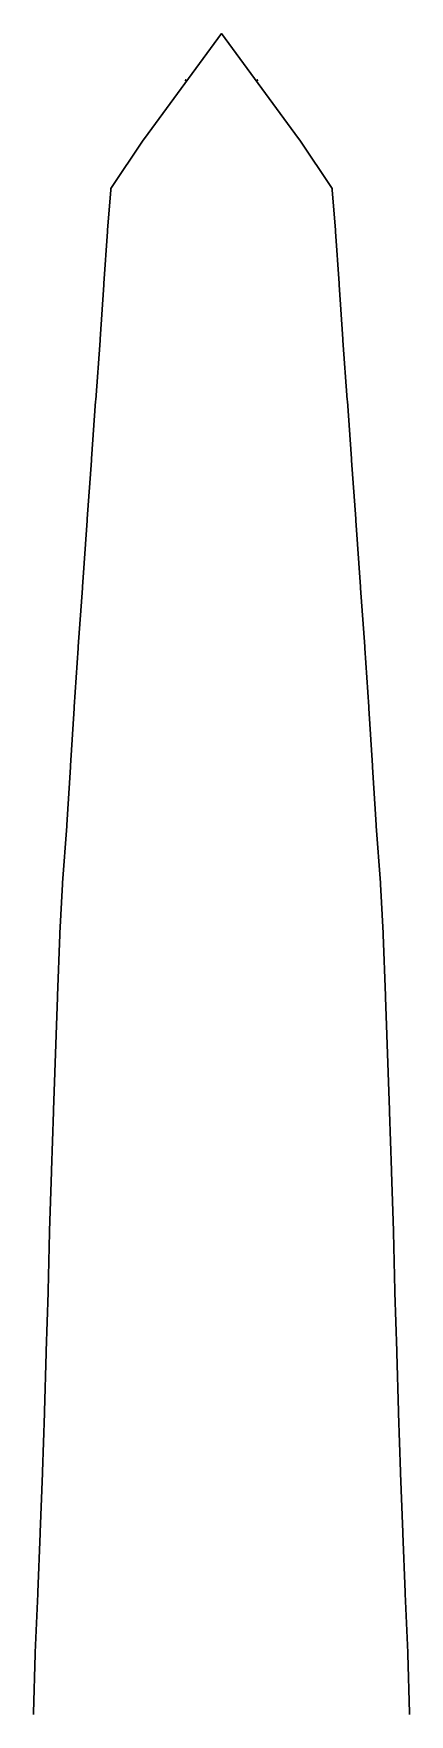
# Model space of a CAD drawing. Extents: x -5 to 5, y -54 to 54.
# Drawn here: x -4.95 to 4.95, y 9.88 to 54.22 of the extents above; entities that cross this region are included whole.
import ezdxf

# ---------------------------------------------------------------- set-up
doc = ezdxf.new("R2010")
doc.units = 0
doc.layers.add('RAILINGS', color=6, linetype='CONTINUOUS')

msp = doc.modelspace()

# ---------------------------------------------------------------- linework, layer by layer
at = {"layer": 'RAILINGS'}
for points in [[(-2.03, 51.45, 6.9), (-2.03, 51.45, 6.94), (0, 54.22, 6.94), (0, 54.22, 6.9)], [(0, 54.22, 6.9), (0, 54.22, 6.94), (-2.03, 51.45, 6.94), (-2.03, 51.45, 6.9)], [(0, 54.22, 6.49), (0, 54.22, 6.53), (-2.03, 51.45, 6.53), (-2.03, 51.45, 6.49)], [(-2.03, 51.45, 6.49), (-2.03, 51.45, 6.53), (0, 54.22, 6.53), (0, 54.22, 6.49)], [(2.03, 51.45, 6.49), (2.03, 51.45, 6.53), (0, 54.22, 6.53), (0, 54.22, 6.49)], [(0, 54.22, 6.49), (0, 54.22, 6.53), (2.03, 51.45, 6.53), (2.03, 51.45, 6.49)], [(0, 54.22, 6.9), (0, 54.22, 6.94), (2.03, 51.45, 6.94), (2.03, 51.45, 6.9)], [(2.03, 51.45, 6.9), (2.03, 51.45, 6.94), (0, 54.22, 6.94), (0, 54.22, 6.9)], [(-0.96, 52.97, 6.94), (-0.93, 53.01, 6.94), (-0.93, 53.01, 6.02), (-0.96, 52.97, 6.02)], [(-0.96, 52.97, 6.02), (-0.93, 53.01, 6.02), (-0.93, 53.01, 6.94), (-0.96, 52.97, 6.94)], [(0.96, 52.97, 6.94), (0.93, 53.01, 6.94), (0.93, 53.01, 6.02), (0.96, 52.97, 6.02)], [(0.96, 52.97, 6.02), (0.93, 53.01, 6.02), (0.93, 53.01, 6.94), (0.96, 52.97, 6.94)], [(-2.06, 51.41, 5.84), (-2.03, 51.45, 5.85), (-2.03, 51.45, 6.94), (-2.06, 51.41, 6.94)], [(-2.06, 51.41, 6.94), (-2.03, 51.45, 6.94), (-2.03, 51.45, 5.85), (-2.06, 51.41, 5.84)], [(2.06, 51.41, 5.84), (2.03, 51.45, 5.85), (2.03, 51.45, 6.94), (2.06, 51.41, 6.94)], [(2.06, 51.41, 6.94), (2.03, 51.45, 6.94), (2.03, 51.45, 5.85), (2.06, 51.41, 5.84)], [(-2.06, 51.41, 6.9), (-2.06, 51.41, 6.94), (-2.92, 50.13, 6.88), (-2.92, 50.13, 6.84)], [(-2.92, 50.13, 6.84), (-2.92, 50.13, 6.88), (-2.06, 51.41, 6.94), (-2.06, 51.41, 6.9)], [(-2.06, 51.41, 6.49), (-2.06, 51.41, 6.53), (-2.92, 50.13, 6.47), (-2.92, 50.13, 6.43)], [(-2.92, 50.13, 6.43), (-2.92, 50.13, 6.47), (-2.06, 51.41, 6.53), (-2.06, 51.41, 6.49)], [(2.92, 50.13, 6.43), (2.92, 50.13, 6.47), (2.06, 51.41, 6.53), (2.06, 51.41, 6.49)], [(2.06, 51.41, 6.49), (2.06, 51.41, 6.53), (2.92, 50.13, 6.47), (2.92, 50.13, 6.43)], [(2.06, 51.41, 6.9), (2.06, 51.41, 6.94), (2.92, 50.13, 6.88), (2.92, 50.13, 6.84)], [(2.92, 50.13, 6.84), (2.92, 50.13, 6.88), (2.06, 51.41, 6.94), (2.06, 51.41, 6.9)], [(-2.92, 50.09, 5.7), (-2.92, 50.13, 5.7), (-2.92, 50.13, 6.88), (-2.92, 50.09, 6.88)], [(-2.92, 50.09, 6.88), (-2.92, 50.13, 6.88), (-2.92, 50.13, 5.7), (-2.92, 50.09, 5.7)], [(2.92, 50.09, 6.88), (2.92, 50.13, 6.88), (2.92, 50.13, 5.7), (2.92, 50.09, 5.7)], [(2.92, 50.09, 5.7), (2.92, 50.13, 5.7), (2.92, 50.13, 6.88), (2.92, 50.09, 6.88)], [(-2.92, 50.09, 6.84), (-2.92, 50.09, 6.88), (-3, 49.04, 6.82), (-3, 49.04, 6.78)], [(-3, 49.04, 6.78), (-3, 49.04, 6.82), (-2.92, 50.09, 6.88), (-2.92, 50.09, 6.84)], [(-3, 49.04, 6.37), (-3, 49.04, 6.41), (-2.92, 50.09, 6.47), (-2.92, 50.09, 6.43)], [(-2.92, 50.09, 6.43), (-2.92, 50.09, 6.47), (-3, 49.04, 6.41), (-3, 49.04, 6.37)], [(2.92, 50.09, 6.43), (2.92, 50.09, 6.47), (3, 49.04, 6.41), (3, 49.04, 6.37)], [(3, 49.04, 6.37), (3, 49.04, 6.41), (2.92, 50.09, 6.47), (2.92, 50.09, 6.43)], [(3, 49.04, 6.78), (3, 49.04, 6.82), (2.92, 50.09, 6.88), (2.92, 50.09, 6.84)], [(2.92, 50.09, 6.84), (2.92, 50.09, 6.88), (3, 49.04, 6.82), (3, 49.04, 6.78)], [(-3, 49, 6.78), (-3, 49, 6.82), (-3.1, 47.63, 6.77), (-3.1, 47.63, 6.72)], [(-3.1, 47.63, 6.72), (-3.1, 47.63, 6.77), (-3, 49, 6.82), (-3, 49, 6.78)], [(-3, 49, 6.37), (-3, 49, 6.41), (-3.1, 47.63, 6.36), (-3.1, 47.63, 6.31)], [(-3.1, 47.63, 6.31), (-3.1, 47.63, 6.36), (-3, 49, 6.41), (-3, 49, 6.37)], [(-3, 49, 5.64), (-3, 49.04, 5.64), (-3, 49.04, 6.82), (-3, 49, 6.82)], [(-3, 49, 6.82), (-3, 49.04, 6.82), (-3, 49.04, 5.64), (-3, 49, 5.64)], [(3, 49, 6.82), (3, 49.04, 6.82), (3, 49.04, 5.64), (3, 49, 5.64)], [(3, 49, 5.64), (3, 49.04, 5.64), (3, 49.04, 6.82), (3, 49, 6.82)], [(3.1, 47.63, 6.31), (3.1, 47.63, 6.36), (3, 49, 6.41), (3, 49, 6.37)], [(3, 49, 6.37), (3, 49, 6.41), (3.1, 47.63, 6.36), (3.1, 47.63, 6.31)], [(3, 49, 6.78), (3, 49, 6.82), (3.1, 47.63, 6.77), (3.1, 47.63, 6.72)], [(3.1, 47.63, 6.72), (3.1, 47.63, 6.77), (3, 49, 6.82), (3, 49, 6.78)], [(-3.2, 46.16, 6.66), (-3.2, 46.16, 6.7), (-3.1, 47.59, 6.77), (-3.1, 47.59, 6.72)], [(-3.1, 47.59, 6.72), (-3.1, 47.59, 6.77), (-3.2, 46.16, 6.7), (-3.2, 46.16, 6.66)], [(-3.2, 46.16, 6.25), (-3.2, 46.16, 6.29), (-3.1, 47.59, 6.36), (-3.1, 47.59, 6.31)], [(-3.1, 47.59, 6.31), (-3.1, 47.59, 6.36), (-3.2, 46.16, 6.29), (-3.2, 46.16, 6.25)], [(-3.1, 47.59, 5.66), (-3.1, 47.63, 5.66), (-3.1, 47.63, 6.77), (-3.1, 47.59, 6.77)], [(-3.1, 47.59, 6.77), (-3.1, 47.63, 6.77), (-3.1, 47.63, 5.66), (-3.1, 47.59, 5.66)], [(3.1, 47.59, 6.77), (3.1, 47.63, 6.77), (3.1, 47.63, 5.66), (3.1, 47.59, 5.66)], [(3.1, 47.59, 5.66), (3.1, 47.63, 5.66), (3.1, 47.63, 6.77), (3.1, 47.59, 6.77)], [(3.1, 47.59, 6.31), (3.1, 47.59, 6.36), (3.2, 46.16, 6.29), (3.2, 46.16, 6.25)], [(3.2, 46.16, 6.25), (3.2, 46.16, 6.29), (3.1, 47.59, 6.36), (3.1, 47.59, 6.31)], [(3.2, 46.16, 6.66), (3.2, 46.16, 6.7), (3.1, 47.59, 6.77), (3.1, 47.59, 6.72)], [(3.1, 47.59, 6.72), (3.1, 47.59, 6.77), (3.2, 46.16, 6.7), (3.2, 46.16, 6.66)], [(-3.2, 46.12, 6.66), (-3.2, 46.12, 6.7), (-3.31, 44.56, 6.64), (-3.31, 44.56, 6.6)], [(-3.31, 44.56, 6.6), (-3.31, 44.56, 6.64), (-3.2, 46.12, 6.7), (-3.2, 46.12, 6.66)], [(-3.31, 44.56, 6.19), (-3.31, 44.56, 6.23), (-3.2, 46.12, 6.29), (-3.2, 46.12, 6.25)], [(-3.2, 46.12, 6.25), (-3.2, 46.12, 6.29), (-3.31, 44.56, 6.23), (-3.31, 44.56, 6.19)], [(-3.2, 46.12, 5.63), (-3.2, 46.16, 5.63), (-3.2, 46.16, 6.7), (-3.2, 46.12, 6.7)], [(-3.2, 46.12, 6.7), (-3.2, 46.16, 6.7), (-3.2, 46.16, 5.63), (-3.2, 46.12, 5.63)], [(3.2, 46.12, 6.7), (3.2, 46.16, 6.7), (3.2, 46.16, 5.63), (3.2, 46.12, 5.63)], [(3.2, 46.12, 5.63), (3.2, 46.16, 5.63), (3.2, 46.16, 6.7), (3.2, 46.12, 6.7)], [(3.2, 46.12, 6.25), (3.2, 46.12, 6.29), (3.31, 44.56, 6.23), (3.31, 44.56, 6.19)], [(3.31, 44.56, 6.19), (3.31, 44.56, 6.23), (3.2, 46.12, 6.29), (3.2, 46.12, 6.25)], [(3.31, 44.56, 6.6), (3.31, 44.56, 6.64), (3.2, 46.12, 6.7), (3.2, 46.12, 6.66)], [(3.2, 46.12, 6.66), (3.2, 46.12, 6.7), (3.31, 44.56, 6.64), (3.31, 44.56, 6.6)], [(-3.32, 44.52, 6.6), (-3.32, 44.52, 6.64), (-3.43, 43, 6.59), (-3.43, 43, 6.55)], [(-3.43, 43, 6.55), (-3.43, 43, 6.59), (-3.32, 44.52, 6.64), (-3.32, 44.52, 6.6)], [(-3.32, 44.52, 6.19), (-3.32, 44.52, 6.23), (-3.43, 43, 6.18), (-3.43, 43, 6.14)], [(-3.43, 43, 6.14), (-3.43, 43, 6.18), (-3.32, 44.52, 6.23), (-3.32, 44.52, 6.19)], [(-3.32, 44.52, 5.6), (-3.31, 44.56, 5.6), (-3.31, 44.56, 6.64), (-3.32, 44.52, 6.64)], [(-3.32, 44.52, 6.64), (-3.31, 44.56, 6.64), (-3.31, 44.56, 5.6), (-3.32, 44.52, 5.6)], [(3.32, 44.52, 6.64), (3.31, 44.56, 6.64), (3.31, 44.56, 5.6), (3.32, 44.52, 5.6)], [(3.32, 44.52, 5.6), (3.31, 44.56, 5.6), (3.31, 44.56, 6.64), (3.32, 44.52, 6.64)], [(3.43, 43, 6.14), (3.43, 43, 6.18), (3.32, 44.52, 6.23), (3.32, 44.52, 6.19)], [(3.32, 44.52, 6.19), (3.32, 44.52, 6.23), (3.43, 43, 6.18), (3.43, 43, 6.14)], [(3.32, 44.52, 6.6), (3.32, 44.52, 6.64), (3.43, 43, 6.59), (3.43, 43, 6.55)], [(3.43, 43, 6.55), (3.43, 43, 6.59), (3.32, 44.52, 6.64), (3.32, 44.52, 6.6)], [(-3.54, 41.42, 6.51), (-3.54, 41.42, 6.55), (-3.43, 42.96, 6.59), (-3.43, 42.96, 6.55)], [(-3.43, 42.96, 6.55), (-3.43, 42.96, 6.59), (-3.54, 41.42, 6.55), (-3.54, 41.42, 6.51)], [(-3.54, 41.42, 6.1), (-3.54, 41.42, 6.14), (-3.43, 42.96, 6.18), (-3.43, 42.96, 6.14)], [(-3.43, 42.96, 6.14), (-3.43, 42.96, 6.18), (-3.54, 41.42, 6.14), (-3.54, 41.42, 6.1)], [(-3.43, 42.96, 5.57), (-3.43, 43, 5.57), (-3.43, 43, 6.59), (-3.43, 42.96, 6.59)], [(-3.43, 42.96, 6.59), (-3.43, 43, 6.59), (-3.43, 43, 5.57), (-3.43, 42.96, 5.57)], [(3.43, 42.96, 5.57), (3.43, 43, 5.57), (3.43, 43, 6.59), (3.43, 42.96, 6.59)], [(3.43, 42.96, 6.59), (3.43, 43, 6.59), (3.43, 43, 5.57), (3.43, 42.96, 5.57)], [(3.43, 42.96, 6.14), (3.43, 42.96, 6.18), (3.54, 41.42, 6.14), (3.54, 41.42, 6.1)], [(3.54, 41.42, 6.1), (3.54, 41.42, 6.14), (3.43, 42.96, 6.18), (3.43, 42.96, 6.14)], [(3.54, 41.42, 6.51), (3.54, 41.42, 6.55), (3.43, 42.96, 6.59), (3.43, 42.96, 6.55)], [(3.43, 42.96, 6.55), (3.43, 42.96, 6.59), (3.54, 41.42, 6.55), (3.54, 41.42, 6.51)], [(-3.54, 41.38, 6.51), (-3.54, 41.38, 6.55), (-3.66, 39.63, 6.49), (-3.66, 39.63, 6.45)], [(-3.66, 39.63, 6.45), (-3.66, 39.63, 6.49), (-3.54, 41.38, 6.55), (-3.54, 41.38, 6.51)], [(-3.66, 39.63, 6.04), (-3.66, 39.63, 6.08), (-3.54, 41.38, 6.14), (-3.54, 41.38, 6.1)], [(-3.54, 41.38, 6.1), (-3.54, 41.38, 6.14), (-3.66, 39.63, 6.08), (-3.66, 39.63, 6.04)], [(-3.54, 41.38, 6.55), (-3.54, 41.42, 6.55), (-3.54, 41.42, 5.54), (-3.54, 41.38, 5.54)], [(-3.54, 41.38, 5.54), (-3.54, 41.42, 5.54), (-3.54, 41.42, 6.55), (-3.54, 41.38, 6.55)], [(3.54, 41.38, 6.55), (3.54, 41.42, 6.55), (3.54, 41.42, 5.54), (3.54, 41.38, 5.54)], [(3.54, 41.38, 5.54), (3.54, 41.42, 5.54), (3.54, 41.42, 6.55), (3.54, 41.38, 6.55)], [(3.54, 41.38, 6.1), (3.54, 41.38, 6.14), (3.66, 39.63, 6.08), (3.66, 39.63, 6.04)], [(3.66, 39.63, 6.04), (3.66, 39.63, 6.08), (3.54, 41.38, 6.14), (3.54, 41.38, 6.1)], [(3.66, 39.63, 6.45), (3.66, 39.63, 6.49), (3.54, 41.38, 6.55), (3.54, 41.38, 6.51)], [(3.54, 41.38, 6.51), (3.54, 41.38, 6.55), (3.66, 39.63, 6.49), (3.66, 39.63, 6.45)], [(-3.66, 39.59, 6.45), (-3.66, 39.59, 6.49), (-3.78, 38.05, 6.44), (-3.78, 38.05, 6.4)], [(-3.78, 38.05, 6.4), (-3.78, 38.05, 6.44), (-3.66, 39.59, 6.49), (-3.66, 39.59, 6.45)], [(-3.66, 39.59, 6.04), (-3.66, 39.59, 6.08), (-3.78, 38.05, 6.03), (-3.78, 38.05, 5.99)], [(-3.78, 38.05, 5.99), (-3.78, 38.05, 6.03), (-3.66, 39.59, 6.08), (-3.66, 39.59, 6.04)], [(-3.66, 39.59, 5.51), (-3.66, 39.63, 5.51), (-3.66, 39.63, 6.49), (-3.66, 39.59, 6.49)], [(-3.66, 39.59, 6.49), (-3.66, 39.63, 6.49), (-3.66, 39.63, 5.51), (-3.66, 39.59, 5.51)], [(3.66, 39.59, 5.51), (3.66, 39.63, 5.51), (3.66, 39.63, 6.49), (3.66, 39.59, 6.49)], [(3.66, 39.59, 6.49), (3.66, 39.63, 6.49), (3.66, 39.63, 5.51), (3.66, 39.59, 5.51)], [(3.78, 38.05, 5.99), (3.78, 38.05, 6.03), (3.66, 39.59, 6.08), (3.66, 39.59, 6.04)], [(3.66, 39.59, 6.04), (3.66, 39.59, 6.08), (3.78, 38.05, 6.03), (3.78, 38.05, 5.99)], [(3.66, 39.59, 6.45), (3.66, 39.59, 6.49), (3.78, 38.05, 6.44), (3.78, 38.05, 6.4)], [(3.78, 38.05, 6.4), (3.78, 38.05, 6.44), (3.66, 39.59, 6.49), (3.66, 39.59, 6.45)], [(-3.88, 36.46, 6.33), (-3.88, 36.46, 6.37), (-3.78, 38.01, 6.44), (-3.78, 38.01, 6.4)], [(-3.78, 38.01, 6.4), (-3.78, 38.01, 6.44), (-3.88, 36.46, 6.37), (-3.88, 36.46, 6.33)], [(-3.88, 36.46, 5.92), (-3.88, 36.46, 5.96), (-3.78, 38.01, 6.03), (-3.78, 38.01, 5.99)], [(-3.78, 38.01, 5.99), (-3.78, 38.01, 6.03), (-3.88, 36.46, 5.96), (-3.88, 36.46, 5.92)], [(-3.78, 38.01, 6.44), (-3.78, 38.05, 6.44), (-3.78, 38.05, 5.48), (-3.78, 38.01, 5.48)], [(-3.78, 38.01, 5.48), (-3.78, 38.05, 5.48), (-3.78, 38.05, 6.44), (-3.78, 38.01, 6.44)], [(3.78, 38.01, 6.44), (3.78, 38.05, 6.44), (3.78, 38.05, 5.48), (3.78, 38.01, 5.48)], [(3.78, 38.01, 5.48), (3.78, 38.05, 5.48), (3.78, 38.05, 6.44), (3.78, 38.01, 6.44)], [(3.78, 38.01, 5.99), (3.78, 38.01, 6.03), (3.88, 36.46, 5.96), (3.88, 36.46, 5.92)], [(3.88, 36.46, 5.92), (3.88, 36.46, 5.96), (3.78, 38.01, 6.03), (3.78, 38.01, 5.99)], [(3.88, 36.46, 6.33), (3.88, 36.46, 6.37), (3.78, 38.01, 6.44), (3.78, 38.01, 6.4)], [(3.78, 38.01, 6.4), (3.78, 38.01, 6.44), (3.88, 36.46, 6.37), (3.88, 36.46, 6.33)], [(-3.88, 36.42, 6.33), (-3.88, 36.42, 6.37), (-3.98, 34.91, 6.34), (-3.98, 34.91, 6.3)], [(-3.98, 34.91, 6.3), (-3.98, 34.91, 6.34), (-3.88, 36.42, 6.37), (-3.88, 36.42, 6.33)], [(-3.98, 34.91, 5.89), (-3.98, 34.91, 5.93), (-3.88, 36.42, 5.96), (-3.88, 36.42, 5.92)], [(-3.88, 36.42, 5.92), (-3.88, 36.42, 5.96), (-3.98, 34.91, 5.93), (-3.98, 34.91, 5.89)], [(-3.88, 36.42, 5.45), (-3.88, 36.46, 5.45), (-3.88, 36.46, 6.37), (-3.88, 36.42, 6.37)], [(-3.88, 36.42, 6.37), (-3.88, 36.46, 6.37), (-3.88, 36.46, 5.45), (-3.88, 36.42, 5.45)], [(3.88, 36.42, 5.45), (3.88, 36.46, 5.45), (3.88, 36.46, 6.37), (3.88, 36.42, 6.37)], [(3.88, 36.42, 6.37), (3.88, 36.46, 6.37), (3.88, 36.46, 5.45), (3.88, 36.42, 5.45)], [(3.88, 36.42, 5.92), (3.88, 36.42, 5.96), (3.98, 34.91, 5.93), (3.98, 34.91, 5.89)], [(3.98, 34.91, 5.89), (3.98, 34.91, 5.93), (3.88, 36.42, 5.96), (3.88, 36.42, 5.92)], [(3.98, 34.91, 6.3), (3.98, 34.91, 6.34), (3.88, 36.42, 6.37), (3.88, 36.42, 6.33)], [(3.88, 36.42, 6.33), (3.88, 36.42, 6.37), (3.98, 34.91, 6.34), (3.98, 34.91, 6.3)], [(-3.98, 34.87, 6.3), (-3.98, 34.87, 6.34), (-4.08, 33.35, 6.29), (-4.08, 33.35, 6.25)], [(-4.08, 33.35, 6.25), (-4.08, 33.35, 6.29), (-3.98, 34.87, 6.34), (-3.98, 34.87, 6.3)], [(-4.08, 33.35, 5.84), (-4.08, 33.35, 5.88), (-3.98, 34.87, 5.93), (-3.98, 34.87, 5.89)], [(-3.98, 34.87, 5.89), (-3.98, 34.87, 5.93), (-4.08, 33.35, 5.88), (-4.08, 33.35, 5.84)], [(-3.98, 34.87, 6.34), (-3.98, 34.91, 6.34), (-3.98, 34.91, 5.41), (-3.98, 34.87, 5.41)], [(-3.98, 34.87, 5.41), (-3.98, 34.91, 5.41), (-3.98, 34.91, 6.34), (-3.98, 34.87, 6.34)], [(3.98, 34.87, 5.41), (3.98, 34.91, 5.41), (3.98, 34.91, 6.34), (3.98, 34.87, 6.34)], [(3.98, 34.87, 6.34), (3.98, 34.91, 6.34), (3.98, 34.91, 5.41), (3.98, 34.87, 5.41)], [(3.98, 34.87, 5.89), (3.98, 34.87, 5.93), (4.08, 33.35, 5.88), (4.08, 33.35, 5.84)], [(4.08, 33.35, 5.84), (4.08, 33.35, 5.88), (3.98, 34.87, 5.93), (3.98, 34.87, 5.89)], [(4.08, 33.35, 6.25), (4.08, 33.35, 6.29), (3.98, 34.87, 6.34), (3.98, 34.87, 6.3)], [(3.98, 34.87, 6.3), (3.98, 34.87, 6.34), (4.08, 33.35, 6.29), (4.08, 33.35, 6.25)], [(-4.19, 31.82, 6.22), (-4.19, 31.82, 6.26), (-4.08, 33.31, 6.29), (-4.08, 33.31, 6.25)], [(-4.08, 33.31, 6.25), (-4.08, 33.31, 6.29), (-4.19, 31.82, 6.26), (-4.19, 31.82, 6.22)], [(-4.19, 31.82, 5.81), (-4.19, 31.82, 5.85), (-4.08, 33.31, 5.88), (-4.08, 33.31, 5.84)], [(-4.08, 33.31, 5.84), (-4.08, 33.31, 5.88), (-4.19, 31.82, 5.85), (-4.19, 31.82, 5.81)], [(-4.08, 33.31, 5.37), (-4.08, 33.35, 5.37), (-4.08, 33.35, 6.29), (-4.08, 33.31, 6.29)], [(-4.08, 33.31, 6.29), (-4.08, 33.35, 6.29), (-4.08, 33.35, 5.37), (-4.08, 33.31, 5.37)], [(4.08, 33.31, 6.29), (4.08, 33.35, 6.29), (4.08, 33.35, 5.37), (4.08, 33.31, 5.37)], [(4.08, 33.31, 5.37), (4.08, 33.35, 5.37), (4.08, 33.35, 6.29), (4.08, 33.31, 6.29)], [(4.08, 33.31, 5.84), (4.08, 33.31, 5.88), (4.19, 31.82, 5.85), (4.19, 31.82, 5.81)], [(4.19, 31.82, 5.81), (4.19, 31.82, 5.85), (4.08, 33.31, 5.88), (4.08, 33.31, 5.84)], [(4.19, 31.82, 6.22), (4.19, 31.82, 6.26), (4.08, 33.31, 6.29), (4.08, 33.31, 6.25)], [(4.08, 33.31, 6.25), (4.08, 33.31, 6.29), (4.19, 31.82, 6.26), (4.19, 31.82, 6.22)], [(-4.19, 31.78, 6.22), (-4.19, 31.78, 6.26), (-4.26, 30.49, 6.21), (-4.26, 30.49, 6.17)], [(-4.26, 30.49, 6.17), (-4.26, 30.49, 6.21), (-4.19, 31.78, 6.26), (-4.19, 31.78, 6.22)], [(-4.19, 31.78, 5.81), (-4.19, 31.78, 5.85), (-4.26, 30.49, 5.8), (-4.26, 30.49, 5.76)], [(-4.26, 30.49, 5.76), (-4.26, 30.49, 5.8), (-4.19, 31.78, 5.85), (-4.19, 31.78, 5.81)], [(-4.19, 31.78, 5.34), (-4.19, 31.82, 5.34), (-4.19, 31.82, 6.26), (-4.19, 31.78, 6.26)], [(-4.19, 31.78, 6.26), (-4.19, 31.82, 6.26), (-4.19, 31.82, 5.34), (-4.19, 31.78, 5.34)], [(4.19, 31.78, 6.26), (4.19, 31.82, 6.26), (4.19, 31.82, 5.34), (4.19, 31.78, 5.34)], [(4.19, 31.78, 5.34), (4.19, 31.82, 5.34), (4.19, 31.82, 6.26), (4.19, 31.78, 6.26)], [(4.26, 30.49, 5.76), (4.26, 30.49, 5.8), (4.19, 31.78, 5.85), (4.19, 31.78, 5.81)], [(4.19, 31.78, 5.81), (4.19, 31.78, 5.85), (4.26, 30.49, 5.8), (4.26, 30.49, 5.76)], [(4.19, 31.78, 6.22), (4.19, 31.78, 6.26), (4.26, 30.49, 6.21), (4.26, 30.49, 6.17)], [(4.26, 30.49, 6.17), (4.26, 30.49, 6.21), (4.19, 31.78, 6.26), (4.19, 31.78, 6.22)], [(-4.32, 28.84, 6.14), (-4.32, 28.84, 6.18), (-4.26, 30.45, 6.21), (-4.26, 30.45, 6.17)], [(-4.26, 30.45, 6.17), (-4.26, 30.45, 6.21), (-4.32, 28.84, 6.18), (-4.32, 28.84, 6.14)], [(-4.32, 28.84, 5.73), (-4.32, 28.84, 5.77), (-4.26, 30.45, 5.8), (-4.26, 30.45, 5.76)], [(-4.26, 30.45, 5.76), (-4.26, 30.45, 5.8), (-4.32, 28.84, 5.77), (-4.32, 28.84, 5.73)], [(-4.26, 30.45, 5.31), (-4.26, 30.49, 5.31), (-4.26, 30.49, 6.21), (-4.26, 30.45, 6.21)], [(-4.26, 30.45, 6.21), (-4.26, 30.49, 6.21), (-4.26, 30.49, 5.31), (-4.26, 30.45, 5.31)], [(4.26, 30.45, 5.31), (4.26, 30.49, 5.31), (4.26, 30.49, 6.21), (4.26, 30.45, 6.21)], [(4.26, 30.45, 6.21), (4.26, 30.49, 6.21), (4.26, 30.49, 5.31), (4.26, 30.45, 5.31)], [(4.26, 30.45, 5.76), (4.26, 30.45, 5.8), (4.32, 28.84, 5.77), (4.32, 28.84, 5.73)], [(4.32, 28.84, 5.73), (4.32, 28.84, 5.77), (4.26, 30.45, 5.8), (4.26, 30.45, 5.76)], [(4.32, 28.84, 6.14), (4.32, 28.84, 6.18), (4.26, 30.45, 6.21), (4.26, 30.45, 6.17)], [(4.26, 30.45, 6.17), (4.26, 30.45, 6.21), (4.32, 28.84, 6.18), (4.32, 28.84, 6.14)], [(-4.32, 28.8, 6.18), (-4.32, 28.84, 6.18), (-4.32, 28.84, 5.28), (-4.32, 28.8, 5.28)], [(-4.32, 28.8, 5.28), (-4.32, 28.84, 5.28), (-4.32, 28.84, 6.18), (-4.32, 28.8, 6.18)], [(4.32, 28.8, 5.28), (4.32, 28.84, 5.28), (4.32, 28.84, 6.18), (4.32, 28.8, 6.18)], [(4.32, 28.8, 6.18), (4.32, 28.84, 6.18), (4.32, 28.84, 5.28), (4.32, 28.8, 5.28)], [(-4.32, 28.8, 6.14), (-4.32, 28.8, 6.18), (-4.43, 25.82, 6.13), (-4.43, 25.82, 6.09)], [(-4.43, 25.82, 6.09), (-4.43, 25.82, 6.13), (-4.32, 28.8, 6.18), (-4.32, 28.8, 6.14)], [(-4.32, 28.8, 5.73), (-4.32, 28.8, 5.77), (-4.43, 25.82, 5.72), (-4.43, 25.82, 5.68)], [(-4.43, 25.82, 5.68), (-4.43, 25.82, 5.72), (-4.32, 28.8, 5.77), (-4.32, 28.8, 5.73)], [(4.43, 25.82, 5.68), (4.43, 25.82, 5.72), (4.32, 28.8, 5.77), (4.32, 28.8, 5.73)], [(4.32, 28.8, 5.73), (4.32, 28.8, 5.77), (4.43, 25.82, 5.72), (4.43, 25.82, 5.68)], [(4.32, 28.8, 6.14), (4.32, 28.8, 6.18), (4.43, 25.82, 6.13), (4.43, 25.82, 6.09)], [(4.43, 25.82, 6.09), (4.43, 25.82, 6.13), (4.32, 28.8, 6.18), (4.32, 28.8, 6.14)], [(-4.43, 25.78, 6.09), (-4.43, 25.78, 6.13), (-4.48, 24.23, 6.11), (-4.48, 24.23, 6.07)], [(-4.48, 24.23, 6.07), (-4.48, 24.23, 6.11), (-4.43, 25.78, 6.13), (-4.43, 25.78, 6.09)], [(-4.43, 25.78, 5.68), (-4.43, 25.78, 5.72), (-4.48, 24.23, 5.7), (-4.48, 24.23, 5.66)], [(-4.48, 24.23, 5.66), (-4.48, 24.23, 5.7), (-4.43, 25.78, 5.72), (-4.43, 25.78, 5.68)], [(-4.43, 25.78, 6.13), (-4.43, 25.82, 6.13), (-4.43, 25.82, 5.24), (-4.43, 25.78, 5.24)], [(-4.43, 25.78, 5.24), (-4.43, 25.82, 5.24), (-4.43, 25.82, 6.13), (-4.43, 25.78, 6.13)], [(4.43, 25.78, 6.13), (4.43, 25.82, 6.13), (4.43, 25.82, 5.24), (4.43, 25.78, 5.24)], [(4.43, 25.78, 5.24), (4.43, 25.82, 5.24), (4.43, 25.82, 6.13), (4.43, 25.78, 6.13)], [(4.48, 24.23, 5.66), (4.48, 24.23, 5.7), (4.43, 25.78, 5.72), (4.43, 25.78, 5.68)], [(4.43, 25.78, 5.68), (4.43, 25.78, 5.72), (4.48, 24.23, 5.7), (4.48, 24.23, 5.66)], [(4.43, 25.78, 6.09), (4.43, 25.78, 6.13), (4.48, 24.23, 6.11), (4.48, 24.23, 6.07)], [(4.48, 24.23, 6.07), (4.48, 24.23, 6.11), (4.43, 25.78, 6.13), (4.43, 25.78, 6.09)], [(-4.53, 22.64, 6.07), (-4.53, 22.64, 6.11), (-4.48, 24.19, 6.11), (-4.48, 24.19, 6.07)], [(-4.48, 24.19, 6.07), (-4.48, 24.19, 6.11), (-4.53, 22.64, 6.11), (-4.53, 22.64, 6.07)], [(-4.48, 24.19, 5.66), (-4.48, 24.19, 5.7), (-4.53, 22.64, 5.7), (-4.53, 22.64, 5.66)], [(-4.53, 22.64, 5.66), (-4.53, 22.64, 5.7), (-4.48, 24.19, 5.7), (-4.48, 24.19, 5.66)], [(-4.48, 24.19, 5.22), (-4.48, 24.23, 5.22), (-4.48, 24.23, 6.11), (-4.48, 24.19, 6.11)], [(-4.48, 24.19, 6.11), (-4.48, 24.23, 6.11), (-4.48, 24.23, 5.22), (-4.48, 24.19, 5.22)], [(4.48, 24.19, 6.11), (4.48, 24.23, 6.11), (4.48, 24.23, 5.22), (4.48, 24.19, 5.22)], [(4.48, 24.19, 5.22), (4.48, 24.23, 5.22), (4.48, 24.23, 6.11), (4.48, 24.19, 6.11)], [(4.53, 22.64, 5.66), (4.53, 22.64, 5.7), (4.48, 24.19, 5.7), (4.48, 24.19, 5.66)], [(4.48, 24.19, 5.66), (4.48, 24.19, 5.7), (4.53, 22.64, 5.7), (4.53, 22.64, 5.66)], [(4.48, 24.19, 6.07), (4.48, 24.19, 6.11), (4.53, 22.64, 6.11), (4.53, 22.64, 6.07)], [(4.53, 22.64, 6.07), (4.53, 22.64, 6.11), (4.48, 24.19, 6.11), (4.48, 24.19, 6.07)], [(-4.53, 22.6, 5.19), (-4.53, 22.64, 5.19), (-4.53, 22.64, 6.11), (-4.53, 22.6, 6.11)], [(-4.53, 22.6, 6.11), (-4.53, 22.64, 6.11), (-4.53, 22.64, 5.19), (-4.53, 22.6, 5.19)], [(4.53, 22.6, 6.11), (4.53, 22.64, 6.11), (4.53, 22.64, 5.19), (4.53, 22.6, 5.19)], [(4.53, 22.6, 5.19), (4.53, 22.64, 5.19), (4.53, 22.64, 6.11), (4.53, 22.6, 6.11)], [(-4.57, 21.05, 6.07), (-4.57, 21.05, 6.11), (-4.53, 22.6, 6.11), (-4.53, 22.6, 6.07)], [(-4.53, 22.6, 6.07), (-4.53, 22.6, 6.11), (-4.57, 21.05, 6.11), (-4.57, 21.05, 6.07)], [(-4.57, 21.05, 5.66), (-4.57, 21.05, 5.7), (-4.53, 22.6, 5.7), (-4.53, 22.6, 5.66)], [(-4.53, 22.6, 5.66), (-4.53, 22.6, 5.7), (-4.57, 21.05, 5.7), (-4.57, 21.05, 5.66)], [(4.53, 22.6, 5.66), (4.53, 22.6, 5.7), (4.57, 21.05, 5.7), (4.57, 21.05, 5.66)], [(4.57, 21.05, 5.66), (4.57, 21.05, 5.7), (4.53, 22.6, 5.7), (4.53, 22.6, 5.66)], [(4.57, 21.05, 6.07), (4.57, 21.05, 6.11), (4.53, 22.6, 6.11), (4.53, 22.6, 6.07)], [(4.53, 22.6, 6.07), (4.53, 22.6, 6.11), (4.57, 21.05, 6.11), (4.57, 21.05, 6.07)], [(-4.57, 21.01, 6.07), (-4.57, 21.01, 6.11), (-4.62, 19.46, 6.11), (-4.62, 19.46, 6.07)], [(-4.62, 19.46, 6.07), (-4.62, 19.46, 6.11), (-4.57, 21.01, 6.11), (-4.57, 21.01, 6.07)], [(-4.57, 21.01, 5.66), (-4.57, 21.01, 5.7), (-4.62, 19.46, 5.7), (-4.62, 19.46, 5.66)], [(-4.62, 19.46, 5.66), (-4.62, 19.46, 5.7), (-4.57, 21.01, 5.7), (-4.57, 21.01, 5.66)], [(-4.57, 21.01, 5.17), (-4.57, 21.05, 5.17), (-4.57, 21.05, 6.11), (-4.57, 21.01, 6.11)], [(-4.57, 21.01, 6.11), (-4.57, 21.05, 6.11), (-4.57, 21.05, 5.17), (-4.57, 21.01, 5.17)], [(4.57, 21.01, 5.17), (4.57, 21.05, 5.17), (4.57, 21.05, 6.11), (4.57, 21.01, 6.11)], [(4.57, 21.01, 6.11), (4.57, 21.05, 6.11), (4.57, 21.05, 5.17), (4.57, 21.01, 5.17)], [(4.62, 19.46, 5.66), (4.62, 19.46, 5.7), (4.57, 21.01, 5.7), (4.57, 21.01, 5.66)], [(4.57, 21.01, 5.66), (4.57, 21.01, 5.7), (4.62, 19.46, 5.7), (4.62, 19.46, 5.66)], [(4.57, 21.01, 6.07), (4.57, 21.01, 6.11), (4.62, 19.46, 6.11), (4.62, 19.46, 6.07)], [(4.62, 19.46, 6.07), (4.62, 19.46, 6.11), (4.57, 21.01, 6.11), (4.57, 21.01, 6.07)], [(-4.66, 17.87, 6.07), (-4.66, 17.87, 6.11), (-4.62, 19.42, 6.11), (-4.62, 19.42, 6.07)], [(-4.62, 19.42, 6.07), (-4.62, 19.42, 6.11), (-4.66, 17.87, 6.11), (-4.66, 17.87, 6.07)], [(-4.66, 17.87, 5.66), (-4.66, 17.87, 5.7), (-4.62, 19.42, 5.7), (-4.62, 19.42, 5.66)], [(-4.62, 19.42, 5.66), (-4.62, 19.42, 5.7), (-4.66, 17.87, 5.7), (-4.66, 17.87, 5.66)], [(-4.62, 19.42, 6.11), (-4.62, 19.46, 6.11), (-4.62, 19.46, 5.15), (-4.62, 19.42, 5.15)], [(-4.62, 19.42, 5.15), (-4.62, 19.46, 5.15), (-4.62, 19.46, 6.11), (-4.62, 19.42, 6.11)], [(4.62, 19.42, 5.15), (4.62, 19.46, 5.15), (4.62, 19.46, 6.11), (4.62, 19.42, 6.11)], [(4.62, 19.42, 6.11), (4.62, 19.46, 6.11), (4.62, 19.46, 5.15), (4.62, 19.42, 5.15)], [(4.62, 19.42, 5.66), (4.62, 19.42, 5.7), (4.66, 17.87, 5.7), (4.66, 17.87, 5.66)], [(4.66, 17.87, 5.66), (4.66, 17.87, 5.7), (4.62, 19.42, 5.7), (4.62, 19.42, 5.66)], [(4.66, 17.87, 6.07), (4.66, 17.87, 6.11), (4.62, 19.42, 6.11), (4.62, 19.42, 6.07)], [(4.62, 19.42, 6.07), (4.62, 19.42, 6.11), (4.66, 17.87, 6.11), (4.66, 17.87, 6.07)], [(-4.66, 17.83, 6.07), (-4.66, 17.83, 6.11), (-4.72, 16.28, 6.11), (-4.72, 16.28, 6.07)], [(-4.72, 16.28, 6.07), (-4.72, 16.28, 6.11), (-4.66, 17.83, 6.11), (-4.66, 17.83, 6.07)], [(-4.66, 17.83, 5.66), (-4.66, 17.83, 5.7), (-4.72, 16.28, 5.7), (-4.72, 16.28, 5.66)], [(-4.72, 16.28, 5.66), (-4.72, 16.28, 5.7), (-4.66, 17.83, 5.7), (-4.66, 17.83, 5.66)], [(-4.66, 17.83, 6.11), (-4.66, 17.87, 6.11), (-4.66, 17.87, 5.13), (-4.66, 17.83, 5.13)], [(-4.66, 17.83, 5.13), (-4.66, 17.87, 5.13), (-4.66, 17.87, 6.11), (-4.66, 17.83, 6.11)], [(4.66, 17.83, 5.13), (4.66, 17.87, 5.13), (4.66, 17.87, 6.11), (4.66, 17.83, 6.11)], [(4.66, 17.83, 6.11), (4.66, 17.87, 6.11), (4.66, 17.87, 5.13), (4.66, 17.83, 5.13)], [(4.72, 16.28, 5.66), (4.72, 16.28, 5.7), (4.66, 17.83, 5.7), (4.66, 17.83, 5.66)], [(4.66, 17.83, 5.66), (4.66, 17.83, 5.7), (4.72, 16.28, 5.7), (4.72, 16.28, 5.66)], [(4.66, 17.83, 6.07), (4.66, 17.83, 6.11), (4.72, 16.28, 6.11), (4.72, 16.28, 6.07)], [(4.72, 16.28, 6.07), (4.72, 16.28, 6.11), (4.66, 17.83, 6.11), (4.66, 17.83, 6.07)], [(-4.78, 14.69, 6.07), (-4.78, 14.69, 6.11), (-4.72, 16.24, 6.11), (-4.72, 16.24, 6.07)], [(-4.72, 16.24, 6.07), (-4.72, 16.24, 6.11), (-4.78, 14.69, 6.11), (-4.78, 14.69, 6.07)], [(-4.72, 16.24, 5.66), (-4.72, 16.24, 5.7), (-4.78, 14.69, 5.7), (-4.78, 14.69, 5.66)], [(-4.78, 14.69, 5.66), (-4.78, 14.69, 5.7), (-4.72, 16.24, 5.7), (-4.72, 16.24, 5.66)], [(-4.72, 16.24, 6.11), (-4.72, 16.28, 6.11), (-4.72, 16.28, 5.13), (-4.72, 16.24, 5.13)], [(-4.72, 16.24, 5.13), (-4.72, 16.28, 5.13), (-4.72, 16.28, 6.11), (-4.72, 16.24, 6.11)], [(4.72, 16.24, 5.13), (4.72, 16.28, 5.13), (4.72, 16.28, 6.11), (4.72, 16.24, 6.11)], [(4.72, 16.24, 6.11), (4.72, 16.28, 6.11), (4.72, 16.28, 5.13), (4.72, 16.24, 5.13)], [(4.78, 14.69, 5.66), (4.78, 14.69, 5.7), (4.72, 16.24, 5.7), (4.72, 16.24, 5.66)], [(4.72, 16.24, 5.66), (4.72, 16.24, 5.7), (4.78, 14.69, 5.7), (4.78, 14.69, 5.66)], [(4.72, 16.24, 6.07), (4.72, 16.24, 6.11), (4.78, 14.69, 6.11), (4.78, 14.69, 6.07)], [(4.78, 14.69, 6.07), (4.78, 14.69, 6.11), (4.72, 16.24, 6.11), (4.72, 16.24, 6.07)], [(-4.78, 14.65, 6.07), (-4.78, 14.65, 6.11), (-4.84, 13.1, 6.11), (-4.84, 13.1, 6.07)], [(-4.84, 13.1, 6.07), (-4.84, 13.1, 6.11), (-4.78, 14.65, 6.11), (-4.78, 14.65, 6.07)], [(-4.78, 14.65, 5.66), (-4.78, 14.65, 5.7), (-4.84, 13.1, 5.7), (-4.84, 13.1, 5.66)], [(-4.84, 13.1, 5.66), (-4.84, 13.1, 5.7), (-4.78, 14.65, 5.7), (-4.78, 14.65, 5.66)], [(-4.78, 14.65, 5.13), (-4.78, 14.69, 5.13), (-4.78, 14.69, 6.11), (-4.78, 14.65, 6.11)], [(-4.78, 14.65, 6.11), (-4.78, 14.69, 6.11), (-4.78, 14.69, 5.13), (-4.78, 14.65, 5.13)], [(4.78, 14.65, 5.13), (4.78, 14.69, 5.13), (4.78, 14.69, 6.11), (4.78, 14.65, 6.11)], [(4.78, 14.65, 6.11), (4.78, 14.69, 6.11), (4.78, 14.69, 5.13), (4.78, 14.65, 5.13)], [(4.84, 13.1, 5.66), (4.84, 13.1, 5.7), (4.78, 14.65, 5.7), (4.78, 14.65, 5.66)], [(4.78, 14.65, 5.66), (4.78, 14.65, 5.7), (4.84, 13.1, 5.7), (4.84, 13.1, 5.66)], [(4.78, 14.65, 6.07), (4.78, 14.65, 6.11), (4.84, 13.1, 6.11), (4.84, 13.1, 6.07)], [(4.84, 13.1, 6.07), (4.84, 13.1, 6.11), (4.78, 14.65, 6.11), (4.78, 14.65, 6.07)], [(-4.91, 11.51, 6.07), (-4.91, 11.51, 6.11), (-4.84, 13.06, 6.11), (-4.84, 13.06, 6.07)], [(-4.84, 13.06, 6.07), (-4.84, 13.06, 6.11), (-4.91, 11.51, 6.11), (-4.91, 11.51, 6.07)], [(-4.91, 11.51, 5.66), (-4.91, 11.51, 5.7), (-4.84, 13.06, 5.7), (-4.84, 13.06, 5.66)], [(-4.84, 13.06, 5.66), (-4.84, 13.06, 5.7), (-4.91, 11.51, 5.7), (-4.91, 11.51, 5.66)], [(-4.84, 13.06, 6.11), (-4.84, 13.1, 6.11), (-4.84, 13.1, 5.13), (-4.84, 13.06, 5.13)], [(-4.84, 13.06, 5.13), (-4.84, 13.1, 5.13), (-4.84, 13.1, 6.11), (-4.84, 13.06, 6.11)], [(4.84, 13.06, 5.13), (4.84, 13.1, 5.13), (4.84, 13.1, 6.11), (4.84, 13.06, 6.11)], [(4.84, 13.06, 6.11), (4.84, 13.1, 6.11), (4.84, 13.1, 5.13), (4.84, 13.06, 5.13)], [(4.84, 13.06, 5.66), (4.84, 13.06, 5.7), (4.91, 11.51, 5.7), (4.91, 11.51, 5.66)], [(4.91, 11.51, 5.66), (4.91, 11.51, 5.7), (4.84, 13.06, 5.7), (4.84, 13.06, 5.66)], [(4.91, 11.51, 6.07), (4.91, 11.51, 6.11), (4.84, 13.06, 6.11), (4.84, 13.06, 6.07)], [(4.84, 13.06, 6.07), (4.84, 13.06, 6.11), (4.91, 11.51, 6.11), (4.91, 11.51, 6.07)], [(-4.91, 11.47, 6.07), (-4.91, 11.47, 6.11), (-4.95, 9.92, 6.11), (-4.95, 9.92, 6.07)], [(-4.95, 9.92, 6.07), (-4.95, 9.92, 6.11), (-4.91, 11.47, 6.11), (-4.91, 11.47, 6.07)], [(-4.91, 11.47, 5.66), (-4.91, 11.47, 5.7), (-4.95, 9.92, 5.7), (-4.95, 9.92, 5.66)], [(-4.95, 9.92, 5.66), (-4.95, 9.92, 5.7), (-4.91, 11.47, 5.7), (-4.91, 11.47, 5.66)], [(-4.91, 11.47, 5.13), (-4.91, 11.51, 5.13), (-4.91, 11.51, 6.11), (-4.91, 11.47, 6.11)], [(-4.91, 11.47, 6.11), (-4.91, 11.51, 6.11), (-4.91, 11.51, 5.13), (-4.91, 11.47, 5.13)], [(4.91, 11.47, 6.11), (4.91, 11.51, 6.11), (4.91, 11.51, 5.13), (4.91, 11.47, 5.13)], [(4.91, 11.47, 5.13), (4.91, 11.51, 5.13), (4.91, 11.51, 6.11), (4.91, 11.47, 6.11)], [(4.95, 9.92, 5.66), (4.95, 9.92, 5.7), (4.91, 11.47, 5.7), (4.91, 11.47, 5.66)], [(4.91, 11.47, 5.66), (4.91, 11.47, 5.7), (4.95, 9.92, 5.7), (4.95, 9.92, 5.66)], [(4.91, 11.47, 6.07), (4.91, 11.47, 6.11), (4.95, 9.92, 6.11), (4.95, 9.92, 6.07)], [(4.95, 9.92, 6.07), (4.95, 9.92, 6.11), (4.91, 11.47, 6.11), (4.91, 11.47, 6.07)], [(-4.95, 9.88, 6.11), (-4.95, 9.92, 6.11), (-4.95, 9.92, 5.13), (-4.95, 9.88, 5.13)], [(-4.95, 9.88, 5.13), (-4.95, 9.92, 5.13), (-4.95, 9.92, 6.11), (-4.95, 9.88, 6.11)], [(4.95, 9.88, 6.11), (4.95, 9.92, 6.11), (4.95, 9.92, 5.13), (4.95, 9.88, 5.13)], [(4.95, 9.88, 5.13), (4.95, 9.92, 5.13), (4.95, 9.92, 6.11), (4.95, 9.88, 6.11)]]:
    msp.add_3dface(points, dxfattribs=at)

doc.saveas('drawing.dxf')
